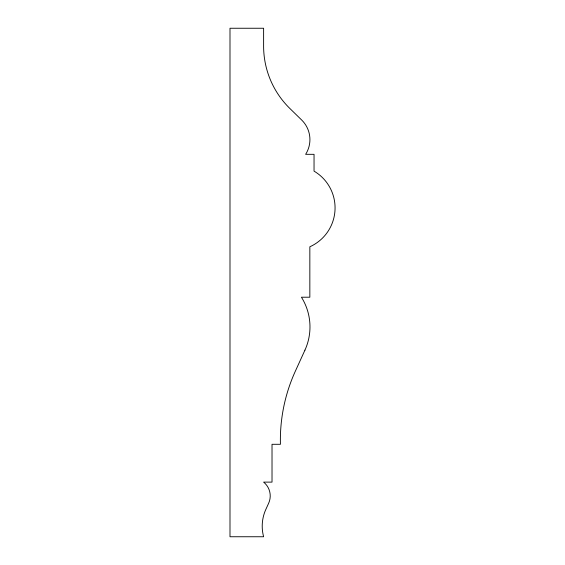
<?xml version="1.0" encoding="UTF-8"?>
<svg xmlns="http://www.w3.org/2000/svg" width="565" height="565" viewBox="0 0 565 565"><rect width="100%" height="100%" fill="white"/><g stroke="black" fill="none" stroke-linecap="round" stroke-linejoin="round"><path stroke-width="0.85" d="M304.938 350.145L295.333 371.219A166.089 166.089 0 0 0 280.424 444.295L272.019 444.295L272.019 482.115L263.615 482.115A17.72 17.72 0 0 1 268.636 503.274L265.875 509.333A40.638 40.638 0 0 0 263.615 536.75L229.997 536.75L229.997 28.25L263.615 28.25L263.615 47.163A87.257 87.257 0 0 0 289.859 108.473L301.682 120.027A27.395 27.395 0 0 1 305.637 154.323L314.041 154.323L314.041 171.131A42.615 42.615 0 0 1 309.839 246.778L309.839 297.211L301.435 297.211A55.977 55.977 0 0 1 304.938 350.145"/></g></svg>
